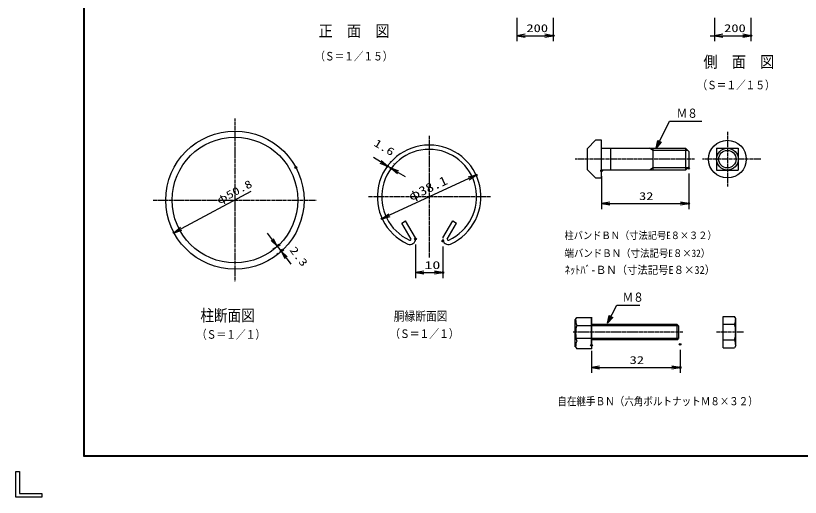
# Model space of a CAD drawing. Units: millimetres, scale not verified. Extents: x -4425 to 4425, y -3150 to 3150.
# Drawn here: x -4425 to -100, y -3150 to -493 of the extents above; entities that cross this region are included whole.
import ezdxf
from ezdxf.enums import TextEntityAlignment as Align

# ---------------------------------------------------------------- set-up
doc = ezdxf.new("R2010")
doc.units = ezdxf.units.MM
doc.header["$LTSCALE"] = 20
doc.header["$PDMODE"] = 32
doc.header["$PDSIZE"] = 10
doc.linetypes.add('USER1', pattern=[1.125, 0.75, -0.125, 0.125, -0.125])
for name, color, linetype, lineweight in [('0-0_12', 2, 'USER1', 25), ('0-1_2', 7, 'Continuous', 25), ('0-2_1', 7, 'Continuous', 25), ('0-3_0', 7, 'Continuous', 25), ('0-8_EXTCNT-L', 1, 'Continuous', 25), ('0-9_DEFPOINTS', 7, 'Continuous', 25), ('0-B_DIMENS-D', 2, 'Continuous', 25), ('0-C_WAKU', 7, 'Continuous', 25)]:
    doc.layers.add(name, color=color, linetype=linetype, lineweight=lineweight)
doc.styles.add('ＭＳ ゴシック', font='')
doc.styles.get('ＭＳ ゴシック').set_extended_font_data('MS Gothic')

# ---------------------------------------------------------------- blocks, each defined once
blk = doc.blocks.new('C0')
at = {"layer": '0-2_1', "color": 4}
for points in [[(70052.3, 47283.5), (71552.3, 50283.5), (75104.3, 50283.5)], [(70521.9, 47987.8), (70240.1, 47659.1), (70334, 48081.7)]]:
    blk.add_lwpolyline(points, dxfattribs=at)
blk.add_lwpolyline([(70615.8, 47940.9), (70052.3, 47283.5), (70240.1, 48128.7)], close=True, dxfattribs=at)
blk = doc.blocks.new('C1')
at = {"layer": '0-2_1', "color": 4}
for points in [[(93891.4, 47261), (94890.7, 49259.6), (97446.8, 49259.6)], [(94361, 47965.4), (94079.3, 47636.7), (94173.2, 48059.3)]]:
    blk.add_lwpolyline(points, dxfattribs=at)
blk.add_lwpolyline([(94454.9, 47918.4), (93891.4, 47261), (94079.3, 48106.2)], close=True, dxfattribs=at)
blk = doc.blocks.new('DARROWS')
at = {"layer": '0-3_0', "color": 2}
blk.add_line((0, 0), (-19.982, 0), dxfattribs=at)
blk.add_lwpolyline([(-20, -3.333), (0, 0), (-20, 3.333)], dxfattribs=at)

msp = doc.modelspace()

# ---------------------------------------------------------------- linework, layer by layer
at = {"layer": '0-0_12'}
for p, q in [((-3216.44, -1060.38), (-3216.44, -1960.42)), ((-3666.43, -1510.42), (-2766.43, -1510.42))]:
    msp.add_line(p, q, dxfattribs=at)
at = {"layer": '0-0_12', "color": 7, "linetype": 'Continuous'}
msp.add_circle((-3216.44, -1510.42), 381, dxfattribs=at)
at = {"layer": '0-1_2'}
for p, q in [((-1195.09, -1180.7), (-1228.09, -1180.7)), ((-1273.09, -1343.55), (-1273.09, -1225.7)), ((-1195.09, -1224.62), (-733.09, -1224.62)), ((-910.09, -1344.62), (-910.09, -1224.62)), ((-715.09, -1242.62), (-715.09, -1326.62)), ((-733.09, -1344.62), (-1195.09, -1344.62)), ((-1338.35, -2169.81), (-1331.66, -2158.24)), ((-525.1, -2152.17), (-462.66, -2152.17)), ((-525.1, -2195.37), (-525.1, -2152.17)), ((-1340.35, -2319.46), (-1340.35, -2169.81)), ((-1251.03, -2314.17), (-1251.03, -2162.97)), ((-1251.03, -2195.37), (-779.67, -2195.37)), ((-771.03, -2204.01), (-771.03, -2273.13)), ((-525.1, -2195.37), (-462.66, -2195.37)), ((-525.1, -2281.77), (-462.66, -2281.77)), ((-1338.35, -2319.46), (-1331.66, -2331.04)), ((-525.1, -2324.97), (-462.66, -2324.97)), ((-455.98, -2313.39), (-462.66, -2324.97))]:
    msp.add_line(p, q, dxfattribs=at)
at = {"layer": '0-1_2', "color": 4}
for p, q in [((-721.09, -1236.62), (-910.09, -1236.62)), ((-721.09, -1332.62), (-910.09, -1332.62)), ((-771.03, -2204.01), (-1332.45, -2204.01)), ((-771.03, -2273.13), (-1338.35, -2273.13))]:
    msp.add_line(p, q, dxfattribs=at)
at = {"layer": '0-1_2'}
for points in [[(-1228.09, -1388.55), (-1195.09, -1388.55), (-1195.09, -1180.7)], [(-455.98, -2313.39), (-455.98, -2163.75), (-462.66, -2152.17)], [(-779.67, -2281.77), (-1251.03, -2281.77), (-1251.03, -2195.37)]]:
    msp.add_lwpolyline(points, dxfattribs=at)
for centre, radius, start, end in [((-1260.24, -2169.81), 78.11, 179.99966, 203.88217), ((-1195.47, -2244.64), 142.88, 162.40051, 197.59897), ((-534.08, -2163.75), 78.11, 336.11783, 0.00034), ((-598.85, -2238.57), 142.88, 342.40103, 17.59949), ((-1260.24, -2319.46), 78.11, 156.11694, 179.99983), ((-534.08, -2313.39), 78.11, 0.00017, 23.88306)]:
    msp.add_arc(centre, radius, start, end, dxfattribs=at)
at = {"layer": '0-2_1', "color": 2, "linetype": 'USER1'}
for p, q in [((-2145.94, -1155.09), (-2145.94, -1830.09)), ((-501.86, -1134.62), (-501.86, -1434.62)), ((-683.39, -1284.62), (-1340.95, -1284.62)), ((-317.05, -1284.62), (-638.44, -1284.62)), ((-1808.44, -1492.59), (-2483.44, -1492.59)), ((-747.42, -2238.57), (-1352.72, -2238.57)), ((-412.62, -2238.57), (-562.03, -2238.57))]:
    msp.add_line(p, q, dxfattribs=at)
at = {"layer": '0-2_1'}
for p, q in [((-1228.09, -1180.7), (-1273.09, -1225.7)), ((-1146.74, -1224.62), (-1146.74, -1344.62)), ((-733.09, -1224.62), (-733.09, -1344.62)), ((-733.09, -1224.62), (-715.09, -1242.62)), ((-561.86, -1224.62), (-441.86, -1224.62)), ((-561.86, -1224.62), (-561.86, -1344.62)), ((-441.86, -1224.62), (-441.86, -1344.62)), ((-733.09, -1344.62), (-715.09, -1326.62)), ((-1228.09, -1388.55), (-1273.09, -1343.55)), ((-561.86, -1344.62), (-441.86, -1344.62)), ((-2296.56, -1637.19), (-2275.77, -1625.19)), ((-2245.09, -1726.32), (-2296.56, -1637.19)), ((-2221.46, -1719.26), (-2275.77, -1625.19)), ((-2070.43, -1719.26), (-2016.11, -1625.19)), ((-2046.79, -1726.32), (-1995.33, -1637.19)), ((-2016.11, -1625.19), (-1995.33, -1637.19)), ((-779.67, -2195.37), (-771.03, -2204.01)), ((-779.67, -2281.77), (-771.03, -2273.13))]:
    msp.add_line(p, q, dxfattribs=at)
at = {"layer": '0-2_1', "color": 4}
for p, q in [((-910.09, -1236.62), (-930.88, -1224.62)), ((-910.09, -1332.62), (-930.88, -1344.62)), ((-779.67, -2195.37), (-779.67, -2281.77))]:
    msp.add_line(p, q, dxfattribs=at)
at = {"layer": '0-2_1'}
msp.add_lwpolyline([(-525.1, -2324.97), (-525.1, -2281.77), (-525.1, -2195.37)], dxfattribs=at)
for centre, radius in [((-3216.44, -1510.42), 346.5), ((-501.86, -1284.62), 103.95), ((-501.86, -1284.62), 60)]:
    msp.add_circle(centre, radius, dxfattribs=at)
at = {"layer": '0-2_1', "color": 4}
msp.add_circle((-501.86, -1284.62), 48, dxfattribs=at)
at = {"layer": '0-2_1'}
for centre, radius, start, end in [((-2145.94, -1492.59), 285.75, 294.33142, 245.56897), ((-2145.94, -1492.59), 261.75, 294.33142, 245.56897), ((-2251.49, -1724.93), 30.55, 245.56751, 0.00064), ((-2251.49, -1724.93), 6.55, 245.56677, 347.70767), ((-2040.39, -1724.93), 30.55, 179.99992, 294.43259), ((-2040.39, -1724.93), 6.55, 192.29338, 294.43329)]:
    msp.add_arc(centre, radius, start, end, dxfattribs=at)
at = {"layer": '0-3_0', "color": 1}
for p, q in [((-1662.37, -505.74), (-1662.37, -633.51)), ((-1462.37, -505.74), (-1462.37, -633.51)), ((-572.37, -505.74), (-572.37, -633.51)), ((-372.37, -505.74), (-372.37, -633.51)), ((-572.37, -525.74), (-572.37, -633.51)), ((-1195.09, -1378.55), (-1195.09, -1559.8)), ((-715.09, -1364.62), (-715.09, -1559.8)), ((-2998.43, -1776.53), (-3007, -1783)), ((-2977.5, -1804.27), (-2986.07, -1810.73)), ((-1251.03, -2341.77), (-1251.03, -2464.22)), ((-762.6, -2336.22), (-762.6, -2464.22))]:
    msp.add_line(p, q, dxfattribs=at)
at = {"layer": '0-3_0', "color": 2}
for p, q in [((-1617.37, -603.51), (-1507.37, -603.51)), ((-597.37, -603.51), (-382.37, -603.51)), ((-527.37, -603.51), (-417.37, -603.51)), ((-1150.09, -1529.8), (-760.09, -1529.8)), ((-3010.16, -1729), (-3037.27, -1693.09)), ((-2983.05, -1764.92), (-2962.12, -1792.66)), ((-2935.01, -1828.58), (-2907.9, -1864.5)), ((-1206.03, -2434.22), (-807.6, -2434.22))]:
    msp.add_line(p, q, dxfattribs=at)
at = {"layer": '0-3_0'}
for p, q in [((-1331.66, -2158.24), (-1247, -2158.24)), ((-1251.03, -2158.24), (-1251.03, -2331.04)), ((-1249.1, -2331.04), (-1331.66, -2331.04))]:
    msp.add_line(p, q, dxfattribs=at)
at = {"layer": '0-8_EXTCNT-L', "color": 2}
for p, q in [((-2413.41, -1299.55), (-2452, -1276.4)), ((-2354.82, -1334.71), (-2374.82, -1322.71)), ((-2316.24, -1357.86), (-2277.65, -1381.01)), ((-2175.94, -1910.47), (-2115.94, -1910.47))]:
    msp.add_line(p, q, dxfattribs=at)
at = {"layer": '0-8_EXTCNT-L'}
for p, q in [((-2360.45, -1298.74), (-2359.39, -1296.98)), ((-2340.45, -1310.74), (-2339.39, -1308.98)), ((-2220.94, -1754.67), (-2220.94, -1940.47)), ((-2070.94, -1766.47), (-2070.94, -1940.47))]:
    msp.add_line(p, q, dxfattribs=at)
at = {"layer": '0-9_DEFPOINTS'}
for p in [(-1462.37, -603.51), (-372.37, -603.51), (-2880.54, -1330.59), (-2375.88, -1324.47), (-2374.82, -1322.71), (-2355.88, -1336.47), (-715.09, -1334.62), (-1886.78, -1372.22), (-1195.09, -1348.55), (-715.09, -1529.8), (-2405.1, -1612.97), (-3552.33, -1690.24), (-2220.94, -1724.67), (-2974.48, -1758.46), (-2070.94, -1736.47), (-2962.12, -1792.66), (-2953.55, -1786.19), (-2070.94, -1910.47), (-1251.03, -2311.77), (-762.6, -2306.22), (-762.6, -2434.22)]:
    msp.add_point(p, dxfattribs=at)
at = {"layer": '0-B_DIMENS-D'}
for p, q in [((-1927.6, -1391.18), (-2364.29, -1594.01)), ((-3128.25, -1463.21), (-3512.66, -1669.01))]:
    msp.add_line(p, q, dxfattribs=at)
at = {"layer": '0-C_WAKU'}
for p, q in [((-4048.16, -2923), (-4048.16, 2923)), ((-4403.67, -3006.75), (-4403.67, -3128.51)), ((-4281.91, -3150), (-4425.16, -3150))]:
    msp.add_line(p, q, dxfattribs=at)
msp.add_lwpolyline([(-4050.16, 2925), (4199.84, 2925), (4199.84, -2925), (-4050.16, -2925)], close=True, dxfattribs=at)
for points in [[(4197.84, 2923), (4197.84, -2923), (-4048.16, -2923)], [(4195.84, 2921), (4195.84, -2921), (-4046.16, -2921)], [(-4046.16, -2921), (-4046.16, 2921), (4195.84, 2921)], [(-4425.16, -3150), (-4425.16, -3006.75), (-4403.67, -3006.75)], [(-4403.67, -3128.51), (-4281.91, -3128.51), (-4281.91, -3150)]]:
    msp.add_lwpolyline(points, dxfattribs=at)

# ---------------------------------------------------------------- block references
at = {"layer": '0-3_0', "xscale": 2.25, "yscale": 2.25}
for p, rotation in [((-1662.37, -603.51), 180), ((-572.37, -603.51), 180), ((-1195.09, -1529.8), 180), ((-2983.05, -1764.92), 307.04183), ((-2962.12, -1792.66), 127.04183), ((-1251.03, -2434.22), 180)]:
    msp.add_blockref('DARROWS', p, dxfattribs=dict(at, rotation=rotation))
at = {"layer": '0-3_0'}
for name, p, xscale, yscale in [('DARROWS', (-1462.37, -603.51), 2.25, 2.25), ('DARROWS', (-372.37, -603.51), 2.25, 2.25), ('C0', (-4397.71, -3588.8), 0.05, 0.05), ('DARROWS', (-715.09, -1529.8), 2.25, 2.25), ('C1', (-5856.6, -4553.22), 0.05, 0.05), ('DARROWS', (-762.6, -2434.22), 2.25, 2.25)]:
    msp.add_blockref(name, p, dxfattribs=dict(at, xscale=xscale, yscale=yscale))
at = {"layer": '0-8_EXTCNT-L', "xscale": 2.25, "yscale": 2.25}
for p, rotation in [((-2374.82, -1322.71), 329.03624), ((-2354.82, -1334.71), 149.03624), ((-2220.94, -1910.47), 180)]:
    msp.add_blockref('DARROWS', p, dxfattribs=dict(at, rotation=rotation))
msp.add_blockref('DARROWS', (-2070.94, -1910.47), dxfattribs=at)
at = {"layer": '0-B_DIMENS-D', "xscale": 2.25, "yscale": 2.25}
for p, rotation in [((-1886.78, -1372.22), 24.91376), ((-2405.1, -1612.97), 204.91376), ((-3552.33, -1690.24), 208.16299)]:
    msp.add_blockref('DARROWS', p, dxfattribs=dict(at, rotation=rotation))

# ---------------------------------------------------------------- texts
at = {"layer": '0-2_1', "color": 4, "style": 'ＭＳ ゴシック'}
for s, height, width, p in [('正\u3000面\u3000図', 63.64, 0.9, (-2755.17, -628.4)), ('（Ｓ＝１／１５）', 45.89, 0.85, (-2773.6, -753.99)), ('側\u3000面\u3000図', 63.64, 0.9, (-633.76, -798.89)), ('（Ｓ＝１／１５）', 45.89, 0.85, (-666.64, -913.18)), ('Ｍ８', 50.51, 0.85, (-781.54, -1071.59)), ('柱バンドＢＮ（寸法記号E８×３２）', 40.47, 0.9, (-1399.82, -1737.8)), ('端バンドＢＮ（寸法記号E８×32）', 41.32, 0.9, (-1399.82, -1836.81)), ('ﾈｯﾄﾊﾞ-ＢＮ（寸法記号E８×32）', 44.11, 0.95, (-1397.86, -1931.19)), ('Ｍ８', 50.51, 0.85, (-1079.52, -2086.28)), ('柱断面図', 64.62, 0.85, (-3406.9, -2198.13)), ('胴縁断面図', 50.94, 0.85, (-2340.9, -2191.5)), ('（Ｓ＝１／１）', 46.48, 0.85, (-3426.46, -2289.25)), ('（Ｓ＝１／１）', 46.48, 0.85, (-2360.46, -2285.25)), ('自在継手ＢＮ（六角ボルトナットＭ８×３２）', 44.29, 0.85, (-1439.19, -2655.78))]:
    msp.add_text(s, height=height, dxfattribs=dict(at, width=width)).set_placement(p, align=Align.BOTTOM_LEFT)
at = {"layer": '0-3_0', "color": 3, "style": 'ＭＳ ゴシック', "width": 1.35}
for s, p in [('200', (-1609.62, -596.84)), ('200', (-519.62, -596.84)), ('32', (-988.84, -1523.12)), ('32', (-1040.56, -2427.54))]:
    msp.add_text(s, height=43.26, dxfattribs=at).set_placement(p, align=Align.BOTTOM_LEFT)
msp.add_text('2.3', height=43.26, rotation=307.042, dxfattribs=at).set_placement((-2927.94, -1794.43), align=Align.BOTTOM_LEFT)
at = {"layer": '0-8_EXTCNT-L', "color": 3, "style": 'ＭＳ ゴシック', "width": 1.35}
msp.add_text('1.6', height=43.26, rotation=329.036, dxfattribs=at).set_placement((-2462.33, -1218.87), align=Align.BOTTOM_LEFT)
at = {"layer": '0-8_EXTCNT-L', "color": 3, "style": 'ＭＳ ゴシック', "width": 1.5}
msp.add_text('10', height=43.26, dxfattribs=at).set_placement((-2172.19, -1903.8), align=Align.BOTTOM_LEFT)
at = {"layer": '0-B_DIMENS-D', "color": 3, "style": 'ＭＳ ゴシック'}
for s, height, rotation, width, p in [('φ38.1', 50.51, 24.914, 1.2, (-2239.52, -1529.85)), ('φ50.8', 43.3, 28.163, 1.3, (-3296.7, -1545.82))]:
    msp.add_text(s, height=height, rotation=rotation, dxfattribs=dict(at, width=width)).set_placement(p, align=Align.BOTTOM_LEFT)

doc.saveas('drawing.dxf')
